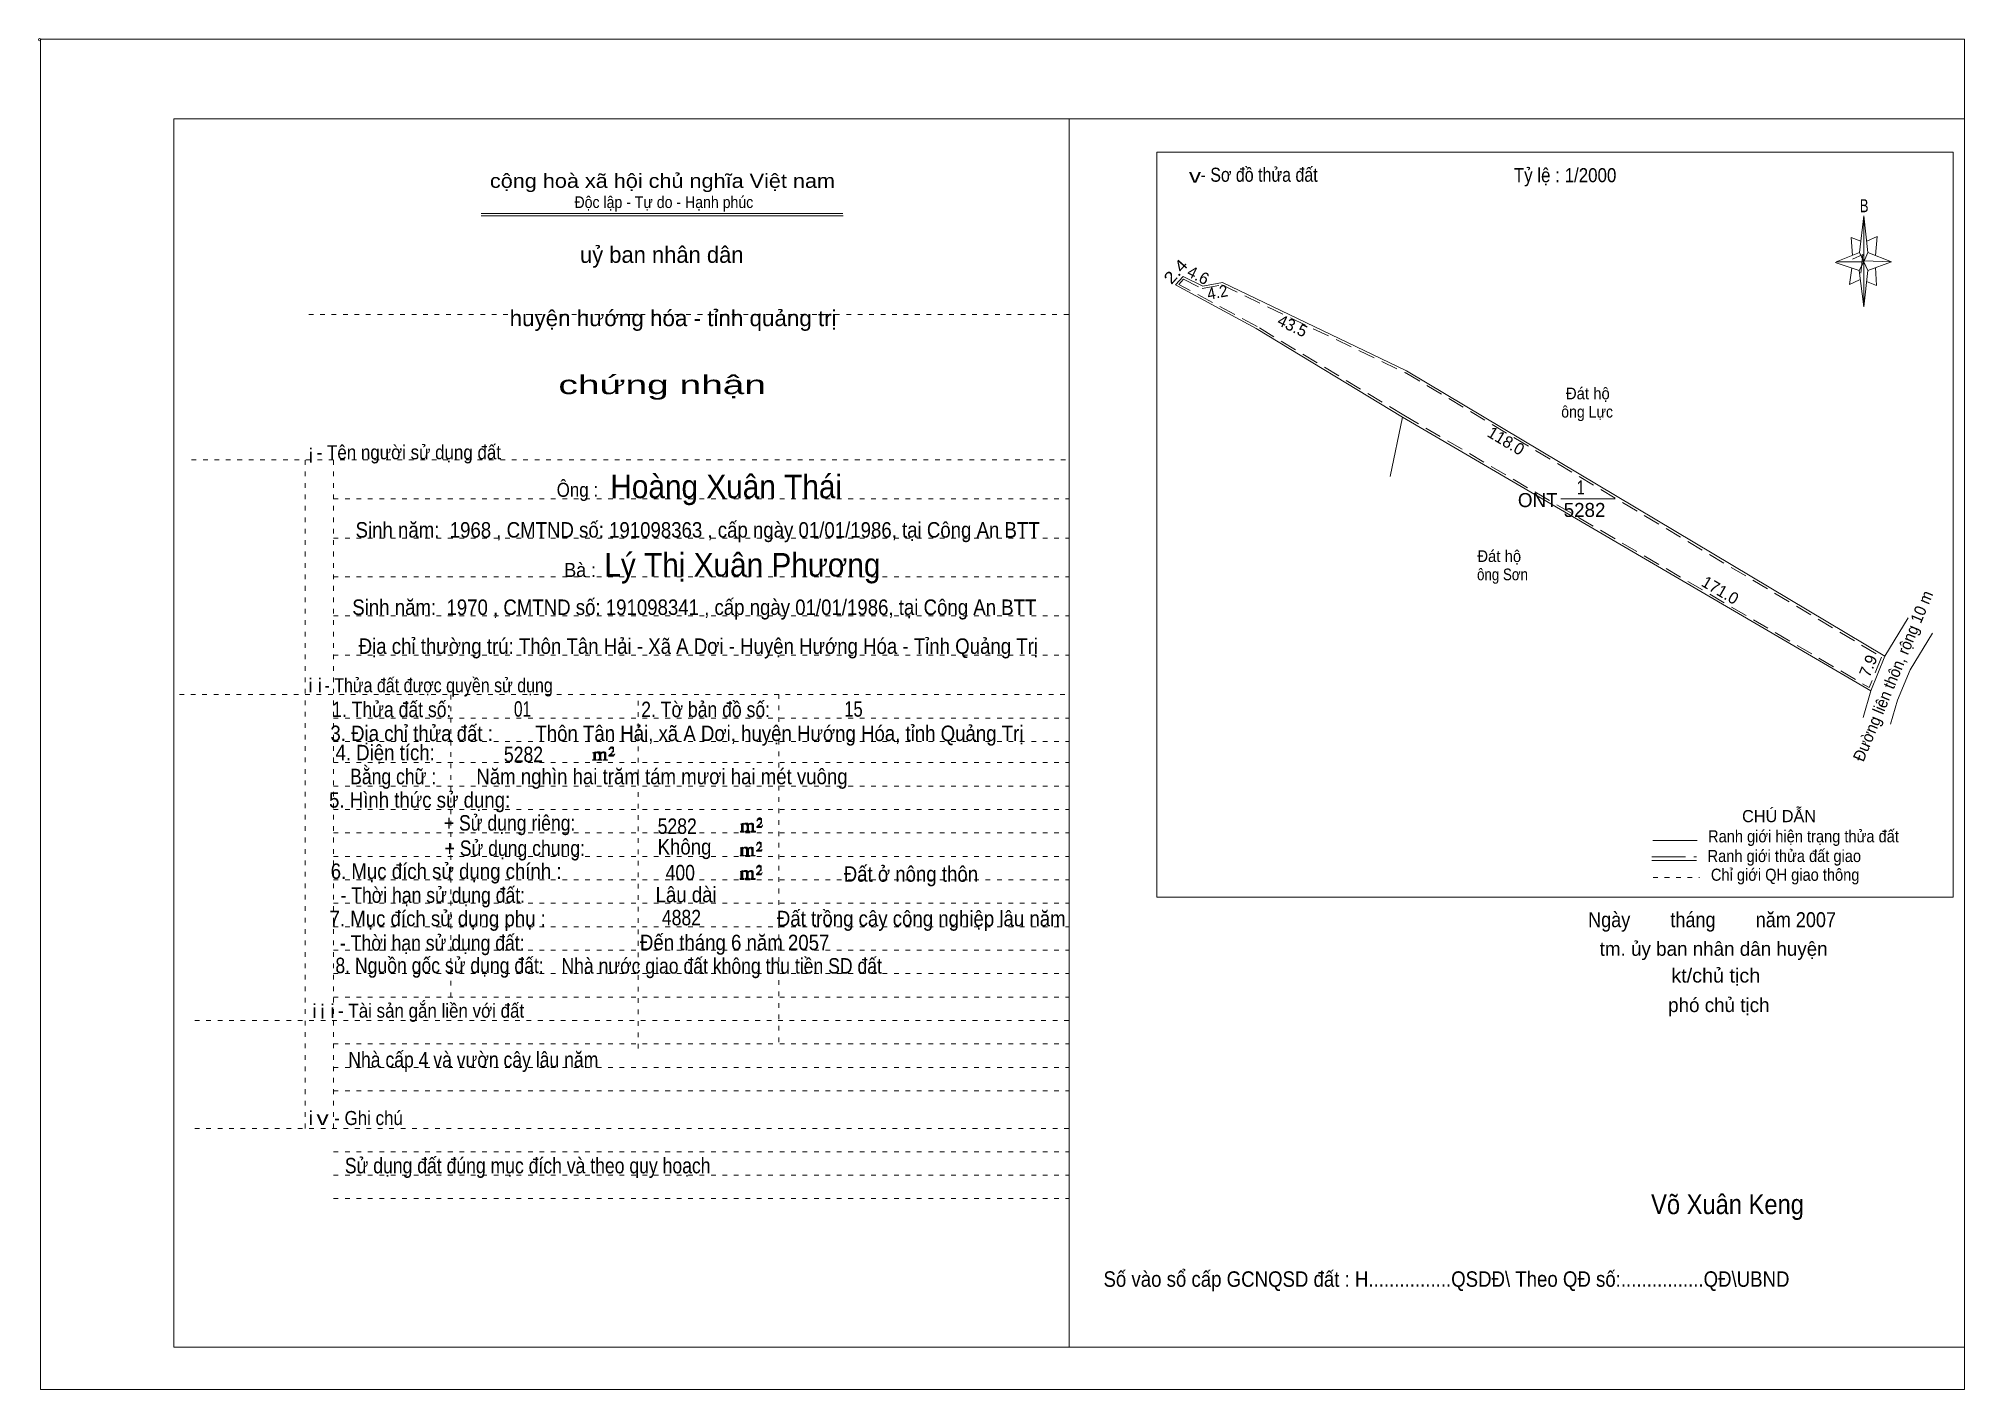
# Model space of a CAD drawing. Header units: centimetres. Extents: x -1.6 to 39.5, y -3.3 to 25.5.
import ezdxf
from ezdxf.enums import TextEntityAlignment as Align

# ---------------------------------------------------------------- set-up
doc = ezdxf.new("R2010")
doc.units = ezdxf.units.CM
doc.header["$LTSCALE"] = 0.12
for name, pattern in [('DOTTED', [1.5, 0.3, -1.2]), ('LONG_DASHED', [7.5, 6, -1.5]), ('MEDIUM_DASHED', [4.5, 3, -1.5])]:
    doc.linetypes.add(name, pattern=pattern)
for name, color, linetype, lineweight in [('1', 7, 'DOTTED', 13), ('10', 7, 'Continuous', 13), ('4', 7, 'Continuous', 13), ('5', 7, 'Continuous', 13), ('50', 7, 'Continuous', 13)]:
    doc.layers.add(name, color=color, linetype=linetype, lineweight=lineweight)

msp = doc.modelspace()

# ---------------------------------------------------------------- hatches: boundary and pattern name
at = {"layer": '50'}
for points in [[(10.27, 10.13), (10.27, 10.12), (10.27, 10.11), (10.25, 10.11), (10.24, 10.11), (10.24, 10.1), (10.33, 10.1), (10.33, 10.11), (10.32, 10.11), (10.31, 10.11), (10.31, 10.12), (10.31, 10.13), (10.31, 10.24), (10.31, 10.25), (10.32, 10.26), (10.34, 10.26), (10.35, 10.26), (10.36, 10.26), (10.37, 10.25), (10.39, 10.22), (10.39, 10.13), (10.37, 10.12), (10.37, 10.11), (10.36, 10.11), (10.35, 10.11), (10.35, 10.1), (10.44, 10.1), (10.44, 10.11), (10.43, 10.11), (10.42, 10.11), (10.42, 10.12), (10.42, 10.13), (10.42, 10.24), (10.44, 10.26), (10.45, 10.26), (10.46, 10.26), (10.49, 10.26), (10.49, 10.25), (10.5, 10.24), (10.5, 10.22), (10.5, 10.13), (10.5, 10.12), (10.49, 10.11), (10.49, 10.11), (10.47, 10.11), (10.47, 10.1), (10.56, 10.1), (10.56, 10.11), (10.55, 10.11), (10.54, 10.11), (10.53, 10.12), (10.53, 10.13), (10.53, 10.2), (10.53, 10.25), (10.53, 10.26), (10.52, 10.27), (10.5, 10.28), (10.47, 10.28), (10.46, 10.28), (10.44, 10.27), (10.41, 10.25), (10.41, 10.26), (10.4, 10.28), (10.39, 10.28), (10.37, 10.28), (10.35, 10.28), (10.34, 10.28), (10.32, 10.26), (10.31, 10.26), (10.31, 10.25), (10.31, 10.25), (10.31, 10.26), (10.31, 10.28), (10.24, 10.26), (10.24, 10.26), (10.25, 10.26), (10.27, 10.25), (10.27, 10.24), (10.27, 10.23)], [(10.69, 10.19), (10.72, 10.24), (10.72, 10.24), (10.71, 10.22), (10.69, 10.22), (10.68, 10.22), (10.63, 10.22), (10.66, 10.26), (10.67, 10.27), (10.69, 10.28), (10.69, 10.3), (10.69, 10.32), (10.69, 10.34), (10.69, 10.35), (10.69, 10.37), (10.68, 10.38), (10.67, 10.38), (10.66, 10.39), (10.65, 10.39), (10.63, 10.38), (10.63, 10.38), (10.62, 10.37), (10.61, 10.35), (10.59, 10.33), (10.61, 10.33), (10.61, 10.35), (10.62, 10.35), (10.63, 10.36), (10.65, 10.36), (10.66, 10.36), (10.67, 10.35), (10.68, 10.35), (10.68, 10.32), (10.68, 10.3), (10.66, 10.28), (10.66, 10.26), (10.65, 10.25), (10.59, 10.2), (10.59, 10.19)], [(13.42, 8.61), (13.42, 8.6), (13.42, 8.59), (13.41, 8.59), (13.4, 8.59), (13.4, 8.57), (13.48, 8.57), (13.48, 8.59), (13.47, 8.59), (13.46, 8.59), (13.46, 8.6), (13.46, 8.61), (13.46, 8.72), (13.46, 8.73), (13.47, 8.74), (13.5, 8.74), (13.51, 8.74), (13.52, 8.74), (13.53, 8.73), (13.54, 8.69), (13.54, 8.61), (13.53, 8.6), (13.53, 8.59), (13.52, 8.59), (13.51, 8.59), (13.51, 8.57), (13.6, 8.57), (13.6, 8.59), (13.58, 8.59), (13.57, 8.59), (13.57, 8.6), (13.57, 8.61), (13.57, 8.72), (13.6, 8.74), (13.61, 8.74), (13.62, 8.74), (13.64, 8.74), (13.64, 8.73), (13.65, 8.72), (13.65, 8.69), (13.65, 8.61), (13.65, 8.6), (13.64, 8.59), (13.64, 8.59), (13.63, 8.59), (13.63, 8.57), (13.72, 8.57), (13.72, 8.59), (13.7, 8.59), (13.69, 8.59), (13.68, 8.6), (13.68, 8.61), (13.68, 8.68), (13.68, 8.73), (13.68, 8.74), (13.67, 8.75), (13.65, 8.76), (13.63, 8.76), (13.62, 8.76), (13.6, 8.75), (13.56, 8.73), (13.56, 8.74), (13.55, 8.76), (13.54, 8.76), (13.53, 8.76), (13.51, 8.76), (13.5, 8.76), (13.47, 8.74), (13.46, 8.74), (13.46, 8.73), (13.46, 8.73), (13.46, 8.74), (13.46, 8.76), (13.4, 8.74), (13.4, 8.74), (13.41, 8.74), (13.42, 8.73), (13.42, 8.72), (13.42, 8.71)], [(13.85, 8.67), (13.87, 8.72), (13.87, 8.72), (13.86, 8.69), (13.85, 8.69), (13.84, 8.69), (13.78, 8.69), (13.82, 8.74), (13.83, 8.75), (13.85, 8.76), (13.85, 8.78), (13.85, 8.79), (13.85, 8.82), (13.85, 8.83), (13.85, 8.85), (13.84, 8.86), (13.83, 8.86), (13.82, 8.87), (13.8, 8.87), (13.78, 8.86), (13.78, 8.86), (13.77, 8.85), (13.76, 8.83), (13.75, 8.81), (13.76, 8.81), (13.76, 8.83), (13.77, 8.83), (13.78, 8.84), (13.8, 8.84), (13.82, 8.84), (13.83, 8.83), (13.84, 8.83), (13.84, 8.79), (13.84, 8.78), (13.82, 8.76), (13.82, 8.74), (13.8, 8.73), (13.75, 8.68), (13.75, 8.67)], [(13.41, 8.09), (13.41, 8.08), (13.41, 8.07), (13.4, 8.07), (13.39, 8.07), (13.39, 8.06), (13.48, 8.06), (13.48, 8.07), (13.47, 8.07), (13.45, 8.07), (13.45, 8.08), (13.45, 8.09), (13.45, 8.2), (13.45, 8.21), (13.47, 8.23), (13.49, 8.23), (13.5, 8.23), (13.51, 8.23), (13.52, 8.21), (13.53, 8.18), (13.53, 8.09), (13.52, 8.08), (13.52, 8.07), (13.51, 8.07), (13.5, 8.07), (13.5, 8.06), (13.59, 8.06), (13.59, 8.07), (13.58, 8.07), (13.57, 8.07), (13.57, 8.08), (13.57, 8.09), (13.57, 8.2), (13.59, 8.23), (13.6, 8.23), (13.61, 8.23), (13.63, 8.23), (13.63, 8.21), (13.64, 8.2), (13.64, 8.18), (13.64, 8.09), (13.64, 8.08), (13.63, 8.07), (13.63, 8.07), (13.62, 8.07), (13.62, 8.06), (13.71, 8.06), (13.71, 8.07), (13.7, 8.07), (13.69, 8.07), (13.67, 8.08), (13.67, 8.09), (13.67, 8.17), (13.67, 8.21), (13.67, 8.23), (13.66, 8.24), (13.64, 8.25), (13.62, 8.25), (13.61, 8.25), (13.59, 8.24), (13.55, 8.21), (13.55, 8.23), (13.54, 8.25), (13.53, 8.25), (13.52, 8.25), (13.5, 8.25), (13.49, 8.25), (13.47, 8.23), (13.45, 8.23), (13.45, 8.21), (13.45, 8.21), (13.45, 8.23), (13.45, 8.25), (13.39, 8.23), (13.39, 8.23), (13.4, 8.23), (13.41, 8.21), (13.41, 8.2), (13.41, 8.19)], [(13.84, 8.16), (13.86, 8.2), (13.86, 8.2), (13.85, 8.18), (13.84, 8.18), (13.83, 8.18), (13.77, 8.18), (13.81, 8.23), (13.82, 8.24), (13.84, 8.25), (13.84, 8.27), (13.84, 8.28), (13.84, 8.3), (13.84, 8.31), (13.84, 8.34), (13.83, 8.35), (13.82, 8.35), (13.81, 8.36), (13.8, 8.36), (13.77, 8.35), (13.77, 8.35), (13.76, 8.34), (13.75, 8.31), (13.74, 8.29), (13.75, 8.29), (13.75, 8.31), (13.76, 8.31), (13.77, 8.33), (13.8, 8.33), (13.81, 8.33), (13.82, 8.31), (13.83, 8.31), (13.83, 8.28), (13.83, 8.27), (13.81, 8.25), (13.81, 8.23), (13.8, 8.21), (13.74, 8.17), (13.74, 8.16)], [(13.84, 7.66), (13.86, 7.71), (13.86, 7.71), (13.85, 7.68), (13.84, 7.68), (13.83, 7.68), (13.77, 7.68), (13.81, 7.73), (13.82, 7.74), (13.84, 7.75), (13.84, 7.77), (13.84, 7.78), (13.84, 7.81), (13.84, 7.82), (13.84, 7.84), (13.83, 7.85), (13.82, 7.85), (13.81, 7.86), (13.79, 7.86), (13.77, 7.85), (13.77, 7.85), (13.76, 7.84), (13.75, 7.82), (13.74, 7.8), (13.75, 7.8), (13.75, 7.82), (13.76, 7.82), (13.77, 7.83), (13.79, 7.83), (13.81, 7.83), (13.82, 7.82), (13.83, 7.82), (13.83, 7.78), (13.83, 7.77), (13.81, 7.75), (13.81, 7.73), (13.79, 7.72), (13.74, 7.67), (13.74, 7.66)], [(13.41, 7.6), (13.41, 7.59), (13.41, 7.58), (13.4, 7.58), (13.39, 7.58), (13.39, 7.56), (13.47, 7.56), (13.47, 7.58), (13.46, 7.58), (13.45, 7.58), (13.45, 7.59), (13.45, 7.6), (13.45, 7.71), (13.45, 7.72), (13.46, 7.73), (13.49, 7.73), (13.5, 7.73), (13.51, 7.73), (13.52, 7.72), (13.53, 7.68), (13.53, 7.6), (13.52, 7.59), (13.52, 7.58), (13.51, 7.58), (13.5, 7.58), (13.5, 7.56), (13.59, 7.56), (13.59, 7.58), (13.57, 7.58), (13.56, 7.58), (13.56, 7.59), (13.56, 7.6), (13.56, 7.71), (13.59, 7.73), (13.6, 7.73), (13.61, 7.73), (13.63, 7.73), (13.63, 7.72), (13.64, 7.71), (13.64, 7.68), (13.64, 7.6), (13.64, 7.59), (13.63, 7.58), (13.63, 7.58), (13.62, 7.58), (13.62, 7.56), (13.71, 7.56), (13.71, 7.58), (13.69, 7.58), (13.68, 7.58), (13.67, 7.59), (13.67, 7.6), (13.67, 7.67), (13.67, 7.72), (13.67, 7.73), (13.66, 7.74), (13.64, 7.75), (13.62, 7.75), (13.61, 7.75), (13.59, 7.74), (13.55, 7.72), (13.55, 7.73), (13.54, 7.75), (13.53, 7.75), (13.52, 7.75), (13.5, 7.75), (13.49, 7.75), (13.46, 7.73), (13.45, 7.73), (13.45, 7.72), (13.45, 7.72), (13.45, 7.73), (13.45, 7.75), (13.39, 7.73), (13.39, 7.73), (13.4, 7.73), (13.41, 7.72), (13.41, 7.71), (13.41, 7.7)]]:
    msp.add_hatch(color=256, dxfattribs=at).paths.add_polyline_path(points)

# ---------------------------------------------------------------- linework, layer by layer
at = {"layer": '1', "linetype": 'Continuous'}
for p, q in [((1.31, -2.42), (1.31, 23.78)), ((1.31, 23.78), (39.51, 23.78)), ((20.41, -2.42), (20.41, 23.78)), ((39.51, -2.42), (39.51, 23.78)), ((7.87, 21.76), (15.58, 21.76)), ((7.87, 21.71), (15.59, 21.71)), ((37.26, 20.55), (36.75, 20.72)), ((1.31, -2.42), (39.51, -2.42))]:
    msp.add_line(p, q, dxfattribs=at)
at = {"layer": '1'}
for p, q in [((4.19, 19.61), (20.41, 19.61)), ((1.69, 16.51), (20.41, 16.51)), ((4.11, 2.25), (4.11, 16.51)), ((4.72, 2.25), (4.72, 16.51)), ((4.72, 15.68), (20.41, 15.68)), ((4.72, 14.84), (20.41, 14.84)), ((4.72, 14.01), (20.41, 14.01)), ((4.72, 13.18), (20.41, 13.18)), ((4.72, 12.34), (20.41, 12.34)), ((1.43, 11.5), (20.41, 11.5)), ((7.22, 5.05), (7.22, 11.5)), ((11.22, 3.95), (11.22, 11.5)), ((14.22, 4.09), (14.22, 11.5)), ((4.72, 11), (20.41, 11)), ((4.72, 10.5), (20.41, 10.5)), ((4.72, 10.05), (20.41, 10.05)), ((4.72, 9.55), (20.41, 9.55)), ((4.72, 9.05), (20.41, 9.05)), ((4.72, 8.55), (20.41, 8.55)), ((4.72, 8.05), (20.41, 8.05)), ((4.72, 7.55), (20.41, 7.55)), ((4.72, 7.05), (20.41, 7.05)), ((4.72, 6.55), (20.41, 6.55)), ((4.72, 6.05), (20.41, 6.05)), ((4.72, 5.55), (20.41, 5.55)), ((4.72, 5.05), (20.41, 5.05)), ((1.76, 4.55), (20.41, 4.55)), ((4.72, 4.05), (20.41, 4.05)), ((4.72, 3.55), (20.41, 3.55)), ((4.72, 3.05), (20.41, 3.05)), ((1.76, 2.25), (20.41, 2.25)), ((4.72, 1.75), (20.41, 1.75)), ((4.72, 1.25), (20.41, 1.25)), ((4.72, 0.75), (20.41, 0.75))]:
    msp.add_line(p, q, dxfattribs=at)
at = {"layer": '1', "linetype": 'Continuous'}
msp.add_lwpolyline([(-1.53, -3.32), (39.51, -3.32), (39.51, 25.48), (-1.53, 25.48)], close=True, dxfattribs=at)
msp.add_lwpolyline([(37.27, 20.35), (37.06, 20.25), (37.11, 20.6)], dxfattribs=at)
at = {"layer": '10', "linetype": 'MEDIUM_DASHED'}
for p, q in [((27.58, 18.37), (37.74, 12.3)), ((27.55, 17.46), (37.48, 11.65)), ((37.74, 12.3), (37.48, 11.65))]:
    msp.add_line(p, q, dxfattribs=at)
at = {"layer": '10'}
for p, q in [((27.61, 18.41), (37.81, 12.32)), ((27.26, 16.15), (27.52, 17.42)), ((27.52, 17.42), (37.51, 11.58)), ((30.9, 15.68), (32.06, 15.68)), ((37.81, 12.32), (38.31, 13.14)), ((38.35, 12.03), (38.83, 12.81))]:
    msp.add_line(p, q, dxfattribs=at)
for points in [[(22.68, 20.24), (22.84, 20.42), (23.26, 20.21), (23.68, 20.29), (27.61, 18.41)], [(27.52, 17.42), (24.4, 19.31), (22.68, 20.24)], [(37.81, 12.32), (37.51, 11.58), (37.35, 11.01)], [(38.35, 12.03), (38.08, 11.38), (37.93, 10.87)]]:
    msp.add_lwpolyline(points, dxfattribs=at)
at = {"layer": '10', "linetype": 'MEDIUM_DASHED'}
for points in [[(22.75, 20.25), (22.85, 20.36), (23.25, 20.16), (23.67, 20.24), (27.59, 18.36)], [(27.55, 17.46), (24.42, 19.35), (22.75, 20.25)]]:
    msp.add_lwpolyline(points, dxfattribs=at)
at = {"layer": '4'}
for p, q in [((32.86, 8.39), (33.81, 8.39)), ((32.84, 7.96), (33.79, 7.96))]:
    msp.add_line(p, q, dxfattribs=at)
at = {"layer": '4', "linetype": 'LONG_DASHED'}
msp.add_line((32.84, 8.04), (33.79, 8.04), dxfattribs=at)
at = {"layer": '4', "linetype": 'DOTTED'}
msp.add_line((32.87, 7.6), (33.86, 7.6), dxfattribs=at)
at = {"layer": '4'}
msp.add_lwpolyline([(22.28, 23.07), (39.27, 23.07), (39.27, 7.18), (22.28, 7.18)], close=True, dxfattribs=at)
msp.add_circle((-1.55, 25.47), 0.025, dxfattribs=at)
at = {"layer": '5'}
for p, q in [((37.27, 20.93), (37.36, 21.71)), ((37.45, 20.55), (37.36, 19.77)), ((37.45, 20.93), (37.95, 20.73)), ((37.61, 20.61), (37.63, 20.23)), ((37.63, 20.23), (37.42, 20.31))]:
    msp.add_line(p, q, dxfattribs=at)
for points in [[(37.36, 21.71), (37.45, 20.93), (37.36, 20.73)], [(37.36, 20.73), (36.77, 20.73), (37.27, 20.93), (37.45, 20.55), (37.95, 20.73), (37.36, 20.75)], [(37.36, 20.73), (37.36, 19.77), (37.26, 20.55)]]:
    msp.add_lwpolyline(points, close=True, dxfattribs=at)
for points in [[(37.3, 21.17), (37.09, 21.25), (37.12, 20.87)], [(37.43, 21.17), (37.65, 21.27), (37.61, 20.87)], [(37.36, 20.73), (37.27, 20.93), (36.77, 20.73)], [(37.12, 20.79), (37.34, 20.89), (37.3, 20.49)], [(37.36, 20.73), (37.45, 20.55), (37.95, 20.73)]]:
    msp.add_lwpolyline(points, dxfattribs=at)
at = {"layer": '50'}
for points in [[(10.27, 10.13), (10.27, 10.12), (10.27, 10.11), (10.25, 10.11), (10.24, 10.11), (10.24, 10.1), (10.33, 10.1), (10.33, 10.11), (10.32, 10.11), (10.31, 10.11), (10.31, 10.12), (10.31, 10.13), (10.31, 10.24), (10.31, 10.25), (10.32, 10.26), (10.34, 10.26), (10.35, 10.26), (10.36, 10.26), (10.37, 10.25), (10.39, 10.22), (10.39, 10.13), (10.37, 10.12), (10.37, 10.11), (10.36, 10.11), (10.35, 10.11), (10.35, 10.1), (10.44, 10.1), (10.44, 10.11), (10.43, 10.11), (10.42, 10.11), (10.42, 10.12), (10.42, 10.13), (10.42, 10.24), (10.44, 10.26), (10.45, 10.26), (10.46, 10.26), (10.49, 10.26), (10.49, 10.25), (10.5, 10.24), (10.5, 10.22), (10.5, 10.13), (10.5, 10.12), (10.49, 10.11), (10.49, 10.11), (10.47, 10.11), (10.47, 10.1), (10.56, 10.1), (10.56, 10.11), (10.55, 10.11), (10.54, 10.11), (10.53, 10.12), (10.53, 10.13), (10.53, 10.2), (10.53, 10.25), (10.53, 10.26), (10.52, 10.27), (10.5, 10.28), (10.47, 10.28), (10.46, 10.28), (10.44, 10.27), (10.41, 10.25), (10.41, 10.26), (10.4, 10.28), (10.39, 10.28), (10.37, 10.28), (10.35, 10.28), (10.34, 10.28), (10.32, 10.26), (10.31, 10.26), (10.31, 10.25), (10.31, 10.25), (10.31, 10.26), (10.31, 10.28), (10.24, 10.26), (10.24, 10.26), (10.25, 10.26), (10.27, 10.25), (10.27, 10.24), (10.27, 10.23)], [(10.69, 10.19), (10.72, 10.24), (10.72, 10.24), (10.71, 10.22), (10.69, 10.22), (10.68, 10.22), (10.63, 10.22), (10.66, 10.26), (10.67, 10.27), (10.69, 10.28), (10.69, 10.3), (10.69, 10.32), (10.69, 10.34), (10.69, 10.35), (10.69, 10.37), (10.68, 10.38), (10.67, 10.38), (10.66, 10.39), (10.65, 10.39), (10.63, 10.38), (10.63, 10.38), (10.62, 10.37), (10.61, 10.35), (10.59, 10.33), (10.61, 10.33), (10.61, 10.35), (10.62, 10.35), (10.63, 10.36), (10.65, 10.36), (10.66, 10.36), (10.67, 10.35), (10.68, 10.35), (10.68, 10.32), (10.68, 10.3), (10.66, 10.28), (10.66, 10.26), (10.65, 10.25), (10.59, 10.2), (10.59, 10.19)], [(13.42, 8.61), (13.42, 8.6), (13.42, 8.59), (13.41, 8.59), (13.4, 8.59), (13.4, 8.57), (13.48, 8.57), (13.48, 8.59), (13.47, 8.59), (13.46, 8.59), (13.46, 8.6), (13.46, 8.61), (13.46, 8.72), (13.46, 8.73), (13.47, 8.74), (13.5, 8.74), (13.51, 8.74), (13.52, 8.74), (13.53, 8.73), (13.54, 8.69), (13.54, 8.61), (13.53, 8.6), (13.53, 8.59), (13.52, 8.59), (13.51, 8.59), (13.51, 8.57), (13.6, 8.57), (13.6, 8.59), (13.58, 8.59), (13.57, 8.59), (13.57, 8.6), (13.57, 8.61), (13.57, 8.72), (13.6, 8.74), (13.61, 8.74), (13.62, 8.74), (13.64, 8.74), (13.64, 8.73), (13.65, 8.72), (13.65, 8.69), (13.65, 8.61), (13.65, 8.6), (13.64, 8.59), (13.64, 8.59), (13.63, 8.59), (13.63, 8.57), (13.72, 8.57), (13.72, 8.59), (13.7, 8.59), (13.69, 8.59), (13.68, 8.6), (13.68, 8.61), (13.68, 8.68), (13.68, 8.73), (13.68, 8.74), (13.67, 8.75), (13.65, 8.76), (13.63, 8.76), (13.62, 8.76), (13.6, 8.75), (13.56, 8.73), (13.56, 8.74), (13.55, 8.76), (13.54, 8.76), (13.53, 8.76), (13.51, 8.76), (13.5, 8.76), (13.47, 8.74), (13.46, 8.74), (13.46, 8.73), (13.46, 8.73), (13.46, 8.74), (13.46, 8.76), (13.4, 8.74), (13.4, 8.74), (13.41, 8.74), (13.42, 8.73), (13.42, 8.72), (13.42, 8.71)], [(13.85, 8.67), (13.87, 8.72), (13.87, 8.72), (13.86, 8.69), (13.85, 8.69), (13.84, 8.69), (13.78, 8.69), (13.82, 8.74), (13.83, 8.75), (13.85, 8.76), (13.85, 8.78), (13.85, 8.79), (13.85, 8.82), (13.85, 8.83), (13.85, 8.85), (13.84, 8.86), (13.83, 8.86), (13.82, 8.87), (13.8, 8.87), (13.78, 8.86), (13.78, 8.86), (13.77, 8.85), (13.76, 8.83), (13.75, 8.81), (13.76, 8.81), (13.76, 8.83), (13.77, 8.83), (13.78, 8.84), (13.8, 8.84), (13.82, 8.84), (13.83, 8.83), (13.84, 8.83), (13.84, 8.79), (13.84, 8.78), (13.82, 8.76), (13.82, 8.74), (13.8, 8.73), (13.75, 8.68), (13.75, 8.67)], [(13.41, 8.09), (13.41, 8.08), (13.41, 8.07), (13.4, 8.07), (13.39, 8.07), (13.39, 8.06), (13.48, 8.06), (13.48, 8.07), (13.47, 8.07), (13.45, 8.07), (13.45, 8.08), (13.45, 8.09), (13.45, 8.2), (13.45, 8.21), (13.47, 8.23), (13.49, 8.23), (13.5, 8.23), (13.51, 8.23), (13.52, 8.21), (13.53, 8.18), (13.53, 8.09), (13.52, 8.08), (13.52, 8.07), (13.51, 8.07), (13.5, 8.07), (13.5, 8.06), (13.59, 8.06), (13.59, 8.07), (13.58, 8.07), (13.57, 8.07), (13.57, 8.08), (13.57, 8.09), (13.57, 8.2), (13.59, 8.23), (13.6, 8.23), (13.61, 8.23), (13.63, 8.23), (13.63, 8.21), (13.64, 8.2), (13.64, 8.18), (13.64, 8.09), (13.64, 8.08), (13.63, 8.07), (13.63, 8.07), (13.62, 8.07), (13.62, 8.06), (13.71, 8.06), (13.71, 8.07), (13.7, 8.07), (13.69, 8.07), (13.67, 8.08), (13.67, 8.09), (13.67, 8.17), (13.67, 8.21), (13.67, 8.23), (13.66, 8.24), (13.64, 8.25), (13.62, 8.25), (13.61, 8.25), (13.59, 8.24), (13.55, 8.21), (13.55, 8.23), (13.54, 8.25), (13.53, 8.25), (13.52, 8.25), (13.5, 8.25), (13.49, 8.25), (13.47, 8.23), (13.45, 8.23), (13.45, 8.21), (13.45, 8.21), (13.45, 8.23), (13.45, 8.25), (13.39, 8.23), (13.39, 8.23), (13.4, 8.23), (13.41, 8.21), (13.41, 8.2), (13.41, 8.19)], [(13.84, 8.16), (13.86, 8.2), (13.86, 8.2), (13.85, 8.18), (13.84, 8.18), (13.83, 8.18), (13.77, 8.18), (13.81, 8.23), (13.82, 8.24), (13.84, 8.25), (13.84, 8.27), (13.84, 8.28), (13.84, 8.3), (13.84, 8.31), (13.84, 8.34), (13.83, 8.35), (13.82, 8.35), (13.81, 8.36), (13.8, 8.36), (13.77, 8.35), (13.77, 8.35), (13.76, 8.34), (13.75, 8.31), (13.74, 8.29), (13.75, 8.29), (13.75, 8.31), (13.76, 8.31), (13.77, 8.33), (13.8, 8.33), (13.81, 8.33), (13.82, 8.31), (13.83, 8.31), (13.83, 8.28), (13.83, 8.27), (13.81, 8.25), (13.81, 8.23), (13.8, 8.21), (13.74, 8.17), (13.74, 8.16)], [(13.84, 7.66), (13.86, 7.71), (13.86, 7.71), (13.85, 7.68), (13.84, 7.68), (13.83, 7.68), (13.77, 7.68), (13.81, 7.73), (13.82, 7.74), (13.84, 7.75), (13.84, 7.77), (13.84, 7.78), (13.84, 7.81), (13.84, 7.82), (13.84, 7.84), (13.83, 7.85), (13.82, 7.85), (13.81, 7.86), (13.79, 7.86), (13.77, 7.85), (13.77, 7.85), (13.76, 7.84), (13.75, 7.82), (13.74, 7.8), (13.75, 7.8), (13.75, 7.82), (13.76, 7.82), (13.77, 7.83), (13.79, 7.83), (13.81, 7.83), (13.82, 7.82), (13.83, 7.82), (13.83, 7.78), (13.83, 7.77), (13.81, 7.75), (13.81, 7.73), (13.79, 7.72), (13.74, 7.67), (13.74, 7.66)], [(13.41, 7.6), (13.41, 7.59), (13.41, 7.58), (13.4, 7.58), (13.39, 7.58), (13.39, 7.56), (13.47, 7.56), (13.47, 7.58), (13.46, 7.58), (13.45, 7.58), (13.45, 7.59), (13.45, 7.6), (13.45, 7.71), (13.45, 7.72), (13.46, 7.73), (13.49, 7.73), (13.5, 7.73), (13.51, 7.73), (13.52, 7.72), (13.53, 7.68), (13.53, 7.6), (13.52, 7.59), (13.52, 7.58), (13.51, 7.58), (13.5, 7.58), (13.5, 7.56), (13.59, 7.56), (13.59, 7.58), (13.57, 7.58), (13.56, 7.58), (13.56, 7.59), (13.56, 7.6), (13.56, 7.71), (13.59, 7.73), (13.6, 7.73), (13.61, 7.73), (13.63, 7.73), (13.63, 7.72), (13.64, 7.71), (13.64, 7.68), (13.64, 7.6), (13.64, 7.59), (13.63, 7.58), (13.63, 7.58), (13.62, 7.58), (13.62, 7.56), (13.71, 7.56), (13.71, 7.58), (13.69, 7.58), (13.68, 7.58), (13.67, 7.59), (13.67, 7.6), (13.67, 7.67), (13.67, 7.72), (13.67, 7.73), (13.66, 7.74), (13.64, 7.75), (13.62, 7.75), (13.61, 7.75), (13.59, 7.74), (13.55, 7.72), (13.55, 7.73), (13.54, 7.75), (13.53, 7.75), (13.52, 7.75), (13.5, 7.75), (13.49, 7.75), (13.46, 7.73), (13.45, 7.73), (13.45, 7.72), (13.45, 7.72), (13.45, 7.73), (13.45, 7.75), (13.39, 7.73), (13.39, 7.73), (13.4, 7.73), (13.41, 7.72), (13.41, 7.71), (13.41, 7.7)]]:
    msp.add_lwpolyline(points, close=True, dxfattribs=at)

# ---------------------------------------------------------------- texts
at = {"layer": '1'}
for s, height, width, p in [('cộng hoà xã hội chủ nghĩa Việt nam', 0.3, 1.15, (11.735, 22.31)), ('v', 0.3, 1.3, (23.095, 22.42)), ('- Sơ đồ thửa đất ', 0.3, 0.85, (24.51, 22.44)), ('Độc lập - Tự do - Hạnh phúc', 0.25, 0.9, (11.765, 21.88)), ('chứng nhận', 0.4, 1.55, (11.73, 17.91)), ('- Tên người sử dụng đất', 0.3, 0.9, (6.325, 16.52)), ('- Thửa đất được quyền sử dụng', 0.3, 0.85, (6.96, 11.55)), ('- Tài sản gắn liền với đất ', 0.3, 0.9, (6.85, 4.61)), ('v', 0.3, 1.3, (4.485, 2.32)), ('- Ghi chú', 0.3, 0.9, (5.465, 2.32))]:
    msp.add_text(s, height=height, dxfattribs=dict(at, width=width)).set_placement(p, align=Align.CENTER)
for s, height, p in [('uỷ ban nhân dân', 0.35, (11.72, 20.71)), ('i', 0.3, (4.235, 16.45)), ('i', 0.3, (4.225, 11.55)), ('i', 0.3, (4.425, 11.55)), ('i', 0.3, (4.315, 4.6)), ('i', 0.3, (4.485, 4.59)), ('i', 0.3, (4.695, 4.6)), ('i', 0.3, (4.235, 2.32))]:
    msp.add_text(s, height=height, dxfattribs=at).set_placement(p, align=Align.CENTER)
at = {"layer": '10'}
for s, height, width, p in [('Tỷ lệ : 1/2000', 0.3, 0.9, (30.99, 22.43)), ('ông Lực', 0.25, 0.9, (31.46, 17.41)), ('Đát hộ', 0.25, 0.95, (31.475, 17.8)), ('Hoàng Xuân Thái', 0.5, 0.95, (13.095, 15.69)), ('Lý Thị Xuân Phương', 0.5, 0.95, (13.44, 14.02)), ('Đát hộ', 0.25, 0.95, (29.585, 14.33)), ('ông Sơn', 0.25, 0.85, (29.655, 13.94)), ('Võ Xuân Keng', 0.42, 0.9, (34.455, 0.42))]:
    msp.add_text(s, height=height, dxfattribs=dict(at, width=width)).set_placement(p, align=Align.CENTER)
for s, rotation, width, p in [('2.4', 48.366, 1.2, (22.776, 20.442)), ('4.2', 10.784, 0.95, (23.597, 19.961)), ('Đường liên thôn, rộng 10 m ', 67.443, 0.95, (38.118, 11.892))]:
    msp.add_text(s, height=0.25, rotation=rotation, dxfattribs=dict(at, width=width)).set_placement(p, align=Align.CENTER)
for s, rotation, p in [('4.6', 333.435, (23.109, 20.335)), ('43.5', 334.435, (25.121, 19.256)), ('118.0', 329.16, (29.666, 16.806)), ('171.0', 329.69, (34.237, 13.62)), ('7.9', 67.932, (37.572, 12.068))]:
    msp.add_text(s, height=0.25, rotation=rotation, dxfattribs=at).set_placement(p, align=Align.CENTER)
at = {"layer": '10', "width": 0.75}
msp.add_text('1', height=0.299, dxfattribs=at).set_placement((31.24, 15.77))
at = {"layer": '10'}
msp.add_text('ONT', height=0.3, dxfattribs=at).set_placement((30.83, 15.5), align=Align.RIGHT)
msp.add_text('5282', height=0.2993, dxfattribs=at).set_placement((30.96, 15.29))
at = {"layer": '4'}
msp.add_text('CHÚ DẪN', height=0.2591, dxfattribs=at).set_placement((35.555, 8.78), align=Align.CENTER)
at = {"layer": '4', "width": 0.9}
for s, p in [('Ranh giới hiện trạng thửa đất', (36.075, 8.35)), ('Ranh giới thửa đất giao ', (35.71, 7.93)), ('Chỉ giới QH giao thông', (35.685, 7.53))]:
    msp.add_text(s, height=0.2591, dxfattribs=at).set_placement(p, align=Align.CENTER)
at = {"layer": '5', "width": 0.75}
msp.add_text('B', height=0.276, dxfattribs=at).set_placement((37.37, 21.79), align=Align.CENTER)
at = {"layer": '50'}
for s, height, width, p in [('  huyện hướng hóa - tỉnh quảng trị', 0.34, 1.05, (11.83, 19.36)), ('Ông :', 0.3, 0.9, (9.92, 15.72)), ('Sinh năm:  1968 , CMTND số: 191098363 , cấp ngày 01/01/1986, tại Công An BTT', 0.33, 0.9, (12.485, 14.85)), ('Bà :', 0.3, 0.95, (9.98, 14.01)), ('Sinh năm:  1970 , CMTND số: 191098341 , cấp ngày 01/01/1986, tại Công An BTT', 0.33, 0.9, (12.415, 13.2)), ('Địa chỉ thường trú: Thôn Tân Hải - Xã A Dơi - Huyện Hướng Hóa - Tỉnh Quảng Trị', 0.33, 0.9, (12.5, 12.37)), ('1. Thửa đất số:  ', 0.33, 0.85, (6.065, 11.02)), ('01', 0.33, 0.75, (8.75, 11.03)), ('2. Tờ bản đồ số:  ', 0.33, 0.85, (12.76, 11.02)), ('15', 0.33, 0.8, (15.81, 11.03)), ('3. Địa chỉ thửa đất : ', 0.33, 0.9, (6.44, 10.51)), ('Thôn Tân Hải, xã A Dơi, huyện Hướng Hóa, tỉnh Quảng Trị', 0.33, 0.9, (14.23, 10.51)), ('4. Diện tích: ', 0.33, 0.9, (5.875, 10.1)), ('5282', 0.33, 0.85, (8.77, 10.06)), ('Bằng chữ :', 0.33, 0.85, (5.99, 9.59)), ('Năm nghìn hai trăm tám mươi hai mét vuông', 0.33, 0.9, (11.725, 9.59)), ('5. Hình thức sử dụng:', 0.33, 0.9, (6.555, 9.09)), ('+ Sử dụng riêng:', 0.33, 0.85, (8.475, 8.6)), ('5282', 0.33, 0.85, (12.05, 8.53)), ('+ Sử dụng chung:', 0.33, 0.85, (8.585, 8.06)), ('Không', 0.33, 0.9, (12.205, 8.09)), ('6. Mục đích sử dụng chính :', 0.33, 0.9, (7.12, 7.57)), ('400', 0.33, 0.85, (12.115, 7.54)), ('Đất ở nông thôn', 0.33, 0.9, (17.035, 7.51)), ('- Thời hạn sử dụng đất:', 0.33, 0.85, (6.835, 7.06)), ('Lâu dài', 0.33, 0.9, (12.24, 7.07)), ('7. Mục đích sử dụng phụ :', 0.33, 0.9, (6.94, 6.56)), ('4882', 0.33, 0.85, (12.14, 6.58)), ('Đất trồng cây công nghiệp lâu năm', 0.33, 0.9, (17.255, 6.56)), ('Ngày        tháng        năm 2007', 0.32, 0.9, (34.125, 6.54)), ('- Thời hạn sử dụng đất:', 0.33, 0.85, (6.825, 6.04)), ('Đến tháng 6 năm 2057', 0.33, 0.9, (13.275, 6.05)), ('8. Nguồn gốc sử dụng đất:', 0.33, 0.85, (6.98, 5.56)), ('Nhà nước giao đất không thu tiền SD đất ', 0.33, 0.85, (13.05, 5.55)), ('kt/chủ tịch', 0.3, 1.05, (34.205, 5.36)), ('Nhà cấp 4 và vườn cây lâu năm', 0.33, 0.85, (7.7, 3.55)), ('Sử dụng đất đúng mục đích và theo quy hoạch', 0.33, 0.85, (8.86, 1.29)), ('Số vào sổ cấp GCNQSD đất : H................QSDĐ\\ Theo QĐ số:................QĐ\\UBND', 0.33, 0.9, (28.46, -1.13))]:
    msp.add_text(s, height=height, dxfattribs=dict(at, width=width)).set_placement(p, align=Align.CENTER)
for s, p in [('tm. ủy ban nhân dân huyện ', (34.215, 5.93)), ('phó chủ tịch', (34.27, 4.73))]:
    msp.add_text(s, height=0.3, dxfattribs=at).set_placement(p, align=Align.CENTER)

doc.saveas('drawing.dxf')
